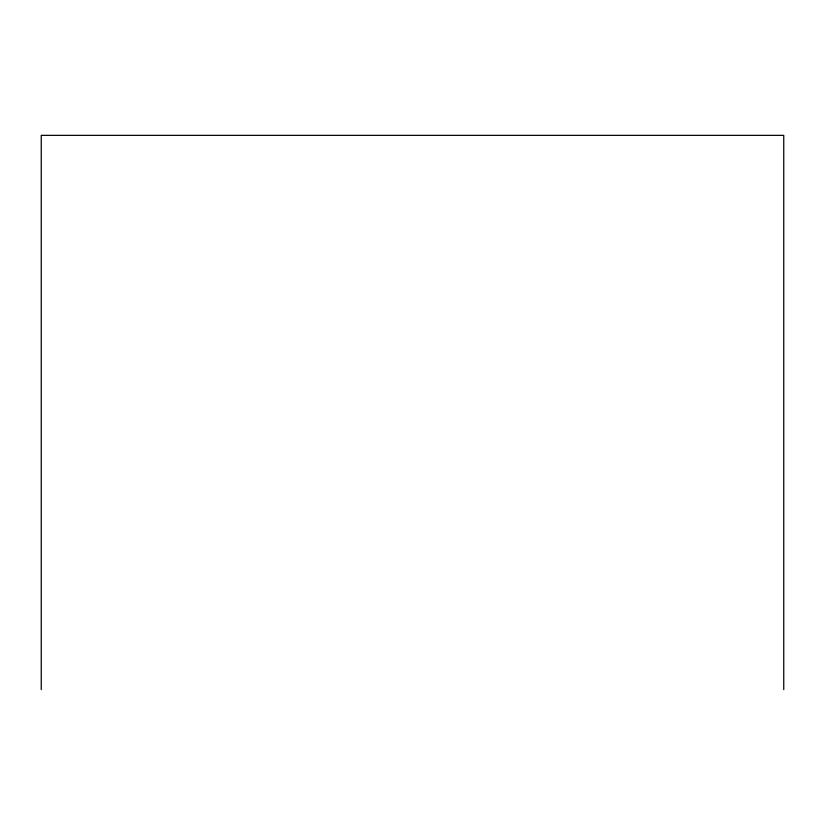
<?xml version="1.0" encoding="UTF-8"?>
<svg xmlns="http://www.w3.org/2000/svg" width="825" height="825" viewBox="0 0 825 825"><rect width="100%" height="100%" fill="white"/><g stroke="black" fill="none" stroke-linecap="round" stroke-linejoin="round"><path stroke-width="1.24" d="M783.75 689.648L783.75 135.352L41.25 135.352L41.25 689.648"/></g></svg>
